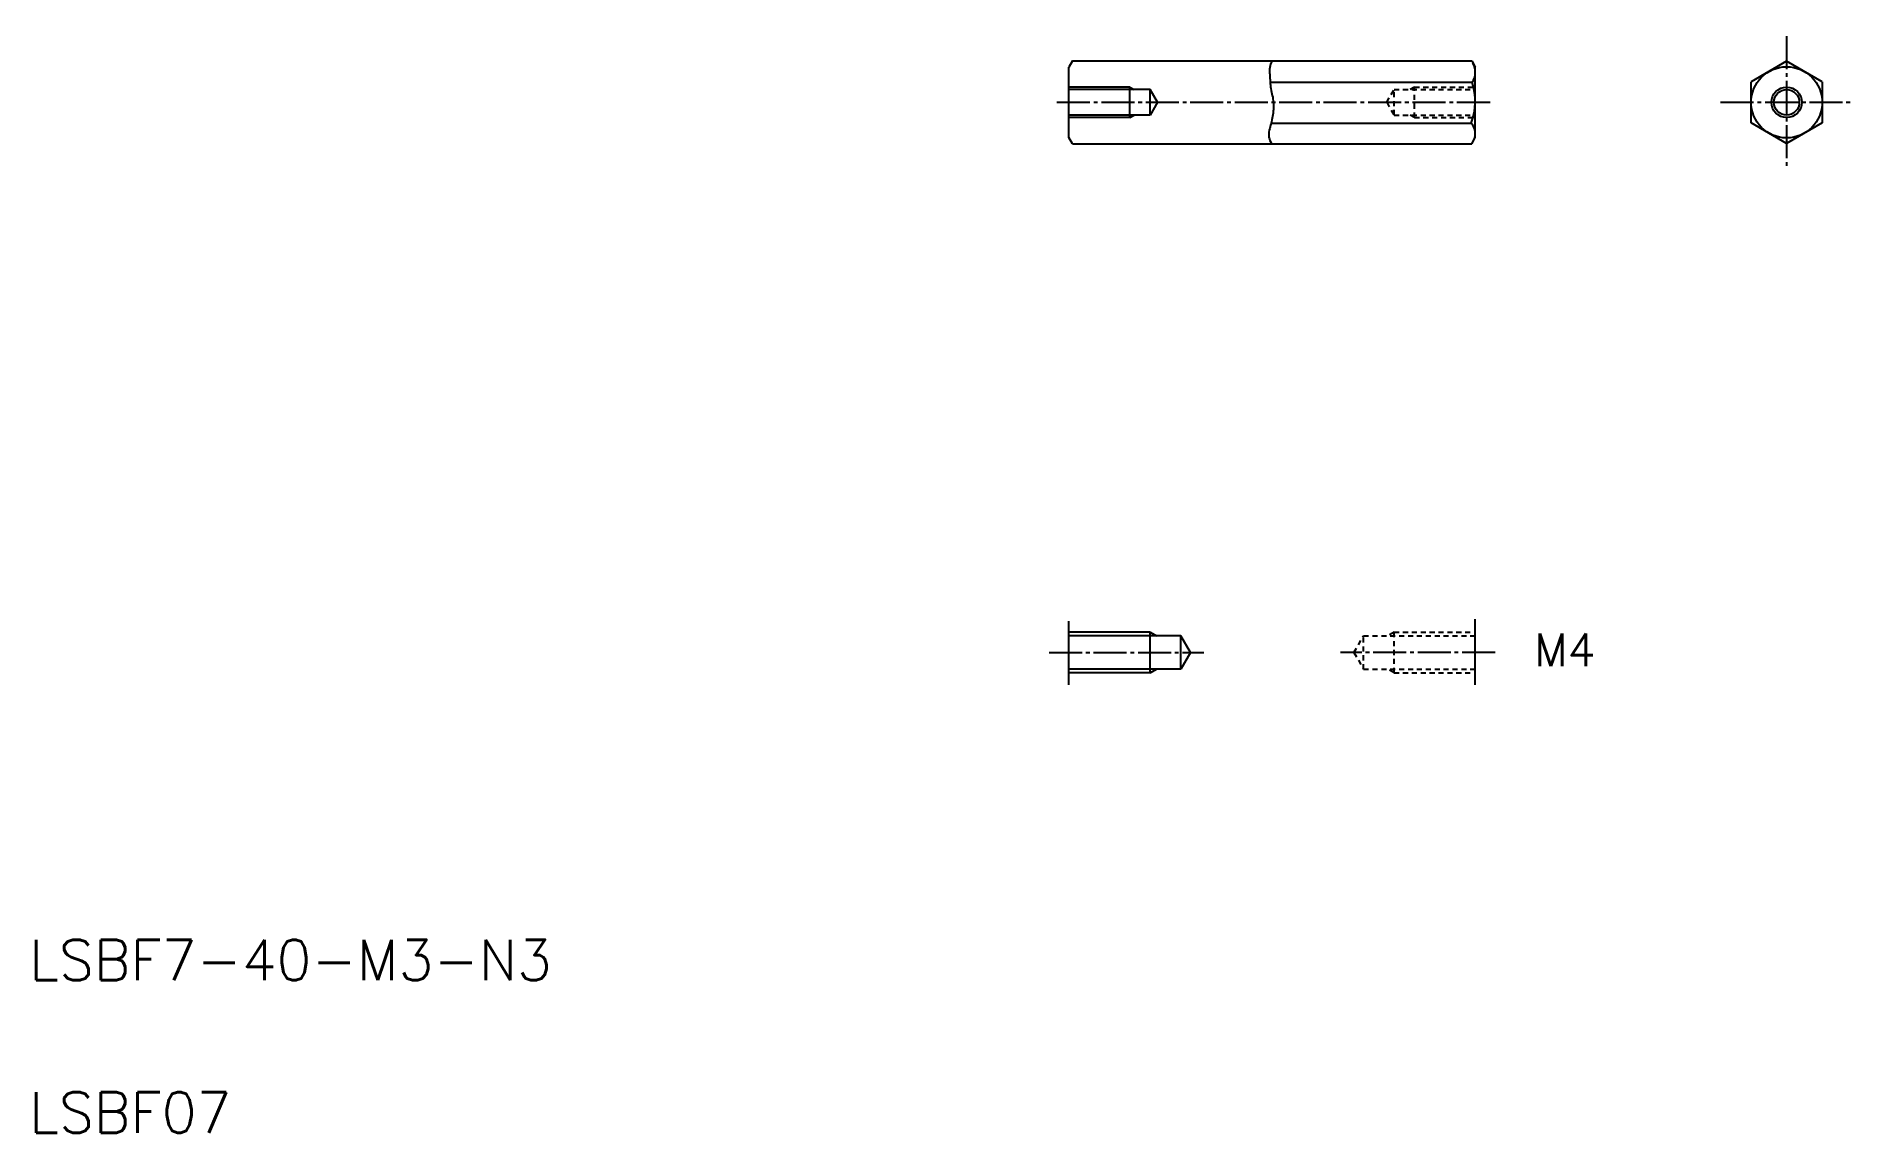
# Model space of a CAD drawing. Extents: x 11 to 189, y 10 to 118.
import ezdxf

# ---------------------------------------------------------------- set-up
doc = ezdxf.new("R2010")
doc.units = 0
doc.header["$LTSCALE"] = 0.25
doc.linetypes.add('CENTER', pattern=[17.5, 13, -1.5, 1.5, -1.5])
doc.linetypes.add('DASHED', pattern=[3.5, 2, -1.5])
doc.layers.get('0').update_dxf_attribs({"linetype": 'CONTINUOUS'})
doc.layers.add('CENTER', color=1, linetype='CENTER')
doc.styles.get("Standard").update_dxf_attribs({"font": 'txt', "bigfont": 'BIGFONT'})

msp = doc.modelspace()

# ---------------------------------------------------------------- linework, layer by layer
at = {"linetype": 'CONTINUOUS'}
for p, q in [((112.67, 115.51), (112.32, 114.89)), ((112.32, 107.96), (112.32, 114.89)), ((112.67, 115.51), (151.97, 115.51)), ((151.97, 115.51), (152.32, 114.89)), ((152.32, 107.96), (152.32, 114.89)), ((182.96, 115.47), (179.46, 113.45)), ((186.46, 113.45), (182.96, 115.47)), ((120.32, 112.68), (112.32, 112.68)), ((118.32, 109.93), (118.32, 112.93)), ((121.04, 111.43), (120.32, 112.68)), ((120.32, 110.18), (120.32, 112.68)), ((132.12, 113.41), (152, 113.41)), ((179.46, 109.41), (179.46, 113.45)), ((186.46, 113.45), (186.46, 109.41)), ((121.04, 111.43), (120.32, 110.18)), ((120.32, 110.18), (112.32, 110.18)), ((132.21, 109.37), (151.92, 109.37)), ((182.96, 107.39), (179.46, 109.41)), ((186.46, 109.41), (182.96, 107.39)), ((112.67, 107.35), (112.32, 107.96)), ((112.67, 107.35), (151.97, 107.35)), ((151.97, 107.35), (152.32, 107.96)), ((112.32, 54.08), (112.32, 60.37)), ((120.32, 55.27), (120.32, 59.27)), ((123.32, 58.92), (112.32, 58.92)), ((123.32, 55.62), (123.32, 58.92)), ((124.27, 57.27), (123.32, 58.92)), ((124.27, 57.27), (123.32, 55.62)), ((123.32, 55.62), (112.32, 55.62))]:
    msp.add_line(p, q, dxfattribs=at)
for p, q in [((184.71, 114.46), (184.71, 114.46)), ((185.59, 113.95), (185.59, 113.95)), ((152.32, 54.08), (152.32, 60.55))]:
    msp.add_line(p, q)
at = {"color": 3, "linetype": 'CONTINUOUS'}
for p, q in [((118.32, 112.93), (112.32, 112.93)), ((118.32, 109.93), (112.32, 109.93)), ((120.32, 59.27), (112.32, 59.27)), ((120.32, 55.27), (112.32, 55.27))]:
    msp.add_line(p, q, dxfattribs=at)
at = {"color": 3}
for p, q in [((118.32, 112.93), (118.75, 112.68)), ((146.32, 112.93), (145.89, 112.68)), ((118.32, 109.93), (118.75, 110.18)), ((146.32, 109.93), (145.89, 110.18)), ((120.32, 59.27), (120.93, 58.92)), ((120.32, 55.27), (120.93, 55.62))]:
    msp.add_line(p, q, dxfattribs=at)
at = {"color": 3, "linetype": 'DASHED'}
for p, q in [((143.6, 111.43), (144.32, 112.68)), ((144.32, 112.68), (152.32, 112.68)), ((144.32, 110.18), (144.32, 112.68)), ((146.32, 112.93), (152.32, 112.93)), ((146.32, 109.93), (146.32, 112.93)), ((143.6, 111.43), (144.32, 110.18)), ((144.32, 110.18), (152.32, 110.18)), ((146.32, 109.93), (152.32, 109.93)), ((144.32, 59.27), (143.71, 58.92)), ((144.32, 55.27), (144.32, 59.27)), ((144.32, 59.27), (152.32, 59.27)), ((140.37, 57.27), (141.32, 58.92)), ((140.37, 57.27), (141.32, 55.62)), ((141.32, 55.62), (141.32, 58.92)), ((141.32, 58.92), (152.32, 58.92)), ((141.32, 55.62), (152.32, 55.62)), ((144.32, 55.27), (143.71, 55.62)), ((144.32, 55.27), (152.32, 55.27))]:
    msp.add_line(p, q, dxfattribs=at)
at = {"color": 3, "linetype": 'CONTINUOUS'}
msp.add_lwpolyline([(132.32, 115.51, 0.097762), (132.09, 114.86, 0.049789), (132.08, 114.16, -0.003331), (132.12, 113.47, 0.031384), (132.19, 112.78, 0.008584), (132.34, 112.1, -0.038112), (132.44, 111.42, -0.033597), (132.44, 110.72, -0.027703), (132.36, 110.03, -0.020228), (132.21, 109.36, 0.014109), (132.04, 108.68, 0.092945), (132.01, 107.99, 0.088429), (132.26, 107.35)], format="xyb", dxfattribs=at)
at = {"linetype": 'CONTINUOUS'}
for radius in [3.5, 1.25]:
    msp.add_circle((182.96, 111.43), radius, dxfattribs=at)
at = {"color": 3, "linetype": 'CONTINUOUS'}
msp.add_circle((182.96, 111.43), 1.5, dxfattribs=at)
at = {"linetype": 'CONTINUOUS'}
for centre, radius, start, end in [((150.57, 114.42), 1.75, 324.7356, 30), ((146.45, 111.5), 5.87, 338.7949, 19.0449), ((150.84, 108.36), 1.48, 330, 42.9345)]:
    msp.add_arc(centre, radius, start, end, dxfattribs=at)
at = {"layer": 'CENTER', "color": 1, "linetype": 'CENTER'}
for p, q in [((182.96, 117.93), (182.96, 104.93)), ((111.14, 111.43), (153.84, 111.43)), ((176.46, 111.43), (189.46, 111.43)), ((110.37, 57.27), (125.59, 57.27)), ((154.27, 57.27), (139.04, 57.27))]:
    msp.add_line(p, q, dxfattribs=at)

# ---------------------------------------------------------------- texts
at = {"color": 7}
msp.add_text('M4', height=3.2, dxfattribs=at).set_placement((158.11, 55.93))
for s, p in [('LSBF7-40-M3-N3', (10, 25)), ('LSBF07', (10, 10))]:
    msp.add_text(s, height=4).set_placement(p)

doc.saveas('drawing.dxf')
